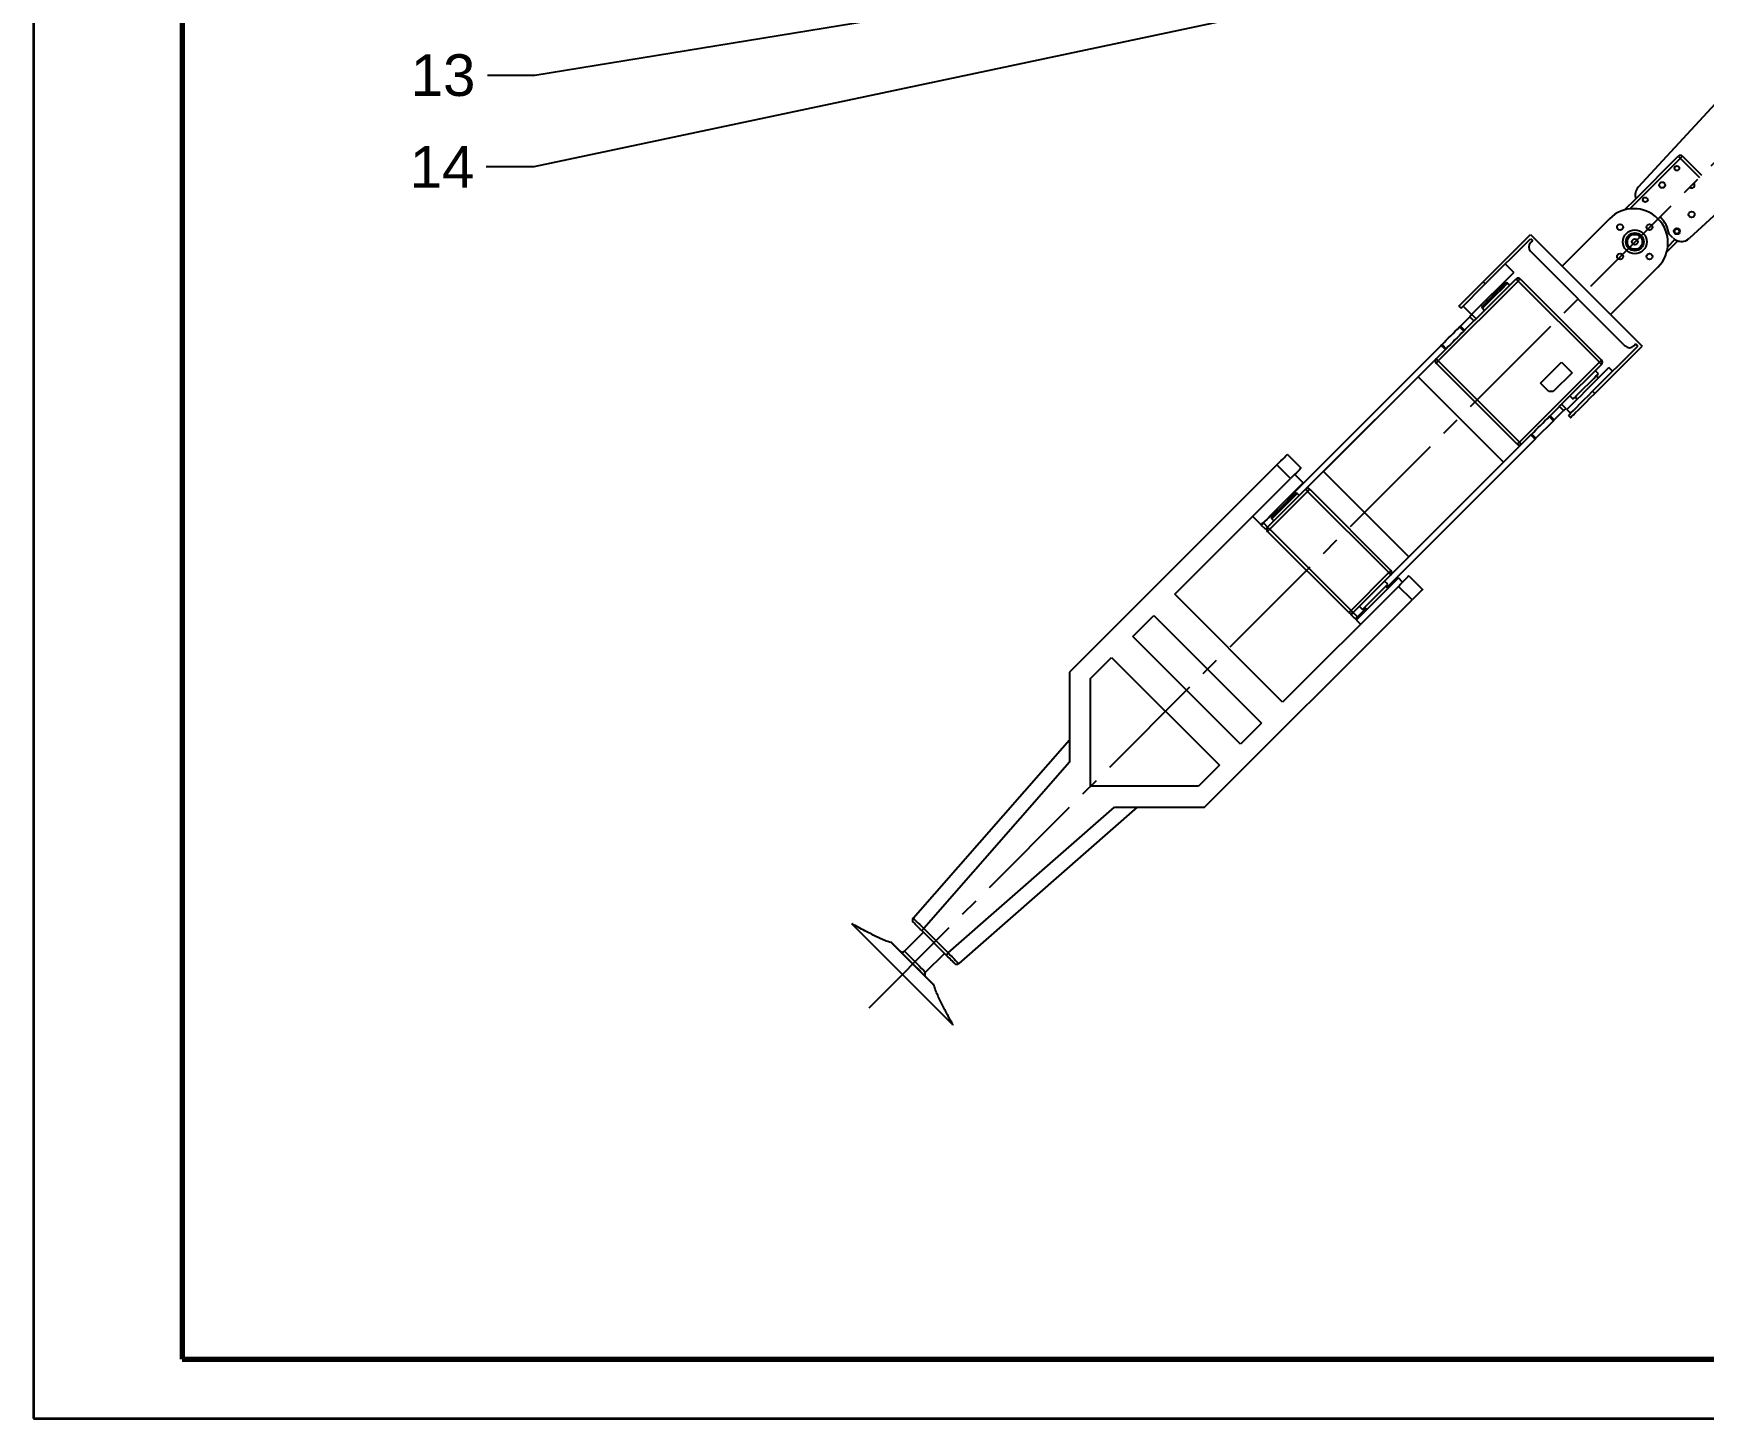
# Model space of a CAD drawing. Header units: millimetres. Extents: x 12 to 853, y 14 to 608.
# Drawn here: x 12 to 292.5, y 13.6 to 246.3 of the extents above; entities that cross this region are included whole.
import ezdxf
from ezdxf import colors
from ezdxf.entities.mleader import LeaderData, LeaderLine
from ezdxf.math import Vec2, Vec3

# ---------------------------------------------------------------- set-up
doc = ezdxf.new("R2010")
doc.units = ezdxf.units.MM
doc.linetypes.add('CENTER2', pattern=[28.575, 19.05, -3.175, 3.175, -3.175])
doc.layers.add('中心线', color=10, linetype='CENTER2')
doc.layers.add('标注', color=255, linetype='Continuous')
doc.styles.get("Standard").update_dxf_attribs({"font": 'arial.ttf'})

# ---------------------------------------------------------------- blocks, each defined once
blk = doc.blocks.new('_DotSmall')
at = {"color": 0, "linetype": 'ByBlock', "const_width": 0.5}
blk.add_lwpolyline([(-0.0625, 0, 1), (0.0625, 0, 1)], format="xyb", close=True, dxfattribs=at)

msp = doc.modelspace()

# ---------------------------------------------------------------- linework, layer by layer
at = {"color": 0, "lineweight": 35}
for p, q in [((12.04, 607.56), (12.04, 13.56)), ((12.04, 13.56), (853.04, 13.56))]:
    msp.add_line(p, q, dxfattribs=at)
at = {"color": 0, "lineweight": 70}
for p, q in [((37.04, 597.56), (37.04, 23.56)), ((37.04, 23.56), (843.04, 23.56))]:
    msp.add_line(p, q, dxfattribs=at)
at = {"color": 7, "linetype": 'Continuous', "lineweight": 25}
for p, q in [((297.24, 237.43), (281.57, 220.46)), ((307.14, 227.53), (290.17, 211.87)), ((279.27, 216.64), (281.13, 218.5)), ((276.73, 215.16), (268.78, 207.2)), ((255.52, 204.55), (263.47, 212.51)), ((255.87, 204.2), (263.47, 211.8)), ((263.47, 212.51), (268.78, 207.2)), ((263.47, 211.8), (263.83, 211.45)), ((263.47, 211.09), (263.83, 211.45)), ((288.21, 211.43), (286.34, 209.57)), ((287.39, 211.92), (286.75, 212.57)), ((263.47, 209.68), (279.38, 193.77)), ((260.65, 206.14), (253.57, 199.07)), ((254.32, 198.33), (261.03, 205.05)), ((260.65, 206.14), (259.23, 207.56)), ((261.74, 205.05), (275.39, 191.4)), ((276.91, 199.07), (268.78, 207.2)), ((276.91, 199.07), (284.86, 207.03)), ((261.39, 204.69), (247.95, 191.26)), ((251.81, 200.13), (255.87, 204.2)), ((255.87, 204.2), (255.52, 204.55)), ((258.38, 203.46), (258.17, 203.67)), ((259.97, 203.99), (259.62, 204.34)), ((275.04, 191.05), (261.39, 204.69)), ((251.45, 200.49), (251.81, 200.13)), ((252.16, 200.49), (253.57, 199.07)), ((255.38, 200.1), (255.73, 199.74)), ((256.05, 201.55), (256.26, 201.34)), ((252.25, 196.27), (251.55, 196.97)), ((253.26, 198.68), (251.69, 197.12)), ((251.69, 197.12), (252.4, 196.41)), ((253.96, 197.98), (252.4, 196.41)), ((253.96, 197.98), (253.26, 198.68)), ((253.61, 199.04), (254.32, 198.33)), ((276.91, 199.07), (282.21, 193.77)), ((248.45, 193.88), (223.41, 168.84)), ((249.16, 193.17), (248.45, 193.88)), ((248.6, 194.03), (249.31, 193.32)), ((273.9, 186.17), (281.51, 193.77)), ((274.26, 185.81), (282.21, 193.77)), ((281.15, 194.12), (280.8, 193.77)), ((281.15, 194.12), (281.51, 193.77)), ((249.16, 193.17), (225.68, 169.69)), ((261.25, 177.26), (247.6, 190.91)), ((247.95, 191.26), (261.6, 177.61)), ((261.6, 177.61), (275.04, 191.05)), ((265.14, 187.51), (268.67, 191.05)), ((268.67, 191.05), (270.44, 189.28)), ((244.59, 188.61), (228.68, 172.7)), ((258.95, 174.25), (244.59, 188.61)), ((270.44, 189.28), (267.26, 186.1)), ((275.39, 190.69), (268.67, 183.98)), ((274.86, 189.1), (274.33, 189.63)), ((274.86, 188.4), (274.51, 188.75)), ((277.26, 189.53), (276.63, 190.16)), ((266.55, 186.1), (265.14, 187.51)), ((267.26, 186.1), (266.55, 186.1)), ((270.09, 185.39), (270.62, 184.86)), ((270.97, 185.21), (271.32, 184.86)), ((273.9, 186.17), (274.26, 185.81)), ((268.32, 183.62), (266.76, 182.06)), ((269.02, 182.91), (267.46, 181.35)), ((269.02, 182.91), (268.32, 183.62)), ((268.67, 183.98), (269.38, 183.27)), ((269.38, 183.27), (269.02, 182.91)), ((269.56, 183.09), (270.19, 182.46)), ((267.32, 181.21), (264.37, 178.26)), ((267.32, 181.21), (266.61, 181.91)), ((266.76, 182.06), (267.46, 181.35)), ((267.46, 181.35), (267.32, 181.21)), ((269.84, 182.1), (270.19, 181.75)), ((264.22, 178.11), (239.33, 153.22)), ((263.52, 178.82), (240.03, 155.34)), ((264.22, 178.11), (263.52, 178.82)), ((263.66, 178.97), (264.37, 178.26)), ((264.37, 178.26), (264.22, 178.11)), ((222.64, 175.56), (224.94, 173.26)), ((243.04, 158.34), (258.95, 174.25)), ((220.87, 173.79), (186.05, 138.97)), ((203.72, 152.05), (223.17, 171.5)), ((223.17, 171.5), (220.87, 173.79)), ((225.29, 170.79), (223.88, 172.2)), ((228.68, 172.7), (243.04, 158.34)), ((219.32, 163.33), (225.68, 169.69)), ((226.03, 169.34), (219.67, 162.97)), ((223.03, 168.1), (222.82, 168.31)), ((224.62, 168.63), (224.27, 168.98)), ((239.68, 155.69), (226.03, 169.34)), ((226.39, 169.69), (240.03, 156.04)), ((220.17, 165.6), (218.61, 164.04)), ((220.69, 166.19), (220.91, 165.98)), ((216.81, 165.13), (218.22, 163.72)), ((218.96, 162.97), (218.25, 163.68)), ((218.61, 164.04), (219.32, 163.33)), ((219.67, 162.97), (233.32, 149.33)), ((220.02, 164.74), (220.38, 164.39)), ((232.96, 148.97), (219.32, 162.62)), ((233.32, 149.33), (239.68, 155.69)), ((240.03, 155.34), (233.67, 148.97)), ((239.5, 153.75), (238.97, 154.28)), ((241.98, 154.1), (241.27, 154.81)), ((243.04, 155.16), (245.34, 152.86)), ((221.83, 133.95), (203.72, 152.05)), ((241.27, 153.39), (221.83, 133.95)), ((239.5, 153.04), (239.15, 153.39)), ((243.57, 151.1), (241.27, 153.39)), ((208.74, 116.27), (243.57, 151.1)), ((233.67, 148.97), (234.38, 148.27)), ((235.79, 149.68), (234.38, 148.27)), ((234.73, 150.03), (235.26, 149.5)), ((235.61, 149.86), (235.97, 149.5)), ((196.65, 144.98), (200.19, 148.51)), ((200.19, 148.51), (218.29, 130.41)), ((234.02, 147.91), (233.32, 148.62)), ((234.2, 147.74), (234.91, 147.03)), ((214.75, 126.88), (196.65, 144.98)), ((189.58, 137.91), (193.12, 141.44)), ((193.12, 141.44), (211.22, 123.34)), ((186.05, 138.97), (186.05, 123.83)), ((189.58, 119.81), (189.58, 137.91)), ((218.29, 130.41), (214.75, 126.88)), ((159.78, 97.65), (186.05, 127.62)), ((186.05, 123.83), (161.58, 95.91)), ((211.22, 123.34), (207.68, 119.81)), ((207.68, 119.81), (189.58, 119.81)), ((165.68, 91.8), (193.6, 116.27)), ((197.4, 116.27), (167.43, 90.01)), ((193.6, 116.27), (208.74, 116.27)), ((165.33, 91.45), (161.22, 95.55)), ((161.58, 95.91), (165.68, 91.8)), ((161.51, 95.27), (158.33, 92.09)), ((161.86, 88.55), (165.04, 91.73)), ((165.33, 91.45), (165.68, 91.8))]:
    msp.add_line(p, q, dxfattribs=at)
at = {"color": 8, "linetype": 'Continuous', "lineweight": 25}
for p, q in [((223.44, 168.51), (223.26, 168.69)), ((223.41, 168.84), (223.59, 168.66)), ((220.35, 165.42), (220.17, 165.6)), ((220.32, 165.74), (220.49, 165.57)), ((163.31, 86.3), (156.07, 93.53))]:
    msp.add_line(p, q, dxfattribs=at)
at = {"color": 7, "linetype": 'Continuous', "lineweight": 25, "flags": 128}
for points in [[(261.39, 204.69), (261.32, 204.76), (261.25, 204.83), (261.19, 204.89), (261.14, 204.94), (261.09, 204.99), (261.06, 205.02), (261.04, 205.04), (261.03, 205.05)], [(261.39, 204.69), (261.46, 204.76), (261.52, 204.83), (261.58, 204.89), (261.64, 204.94), (261.68, 204.99), (261.71, 205.02), (261.73, 205.04), (261.74, 205.05)], [(251.45, 200.49), (251.47, 200.5), (251.61, 200.64), (251.88, 200.91), (252.27, 201.31), (252.78, 201.81), (253.38, 202.41), (254.05, 203.08), (254.77, 203.81), (255.52, 204.55)], [(255.38, 200.45), (255.44, 200.52), (255.64, 200.71), (255.95, 201.02), (256.35, 201.42), (256.82, 201.89), (257.32, 202.4), (257.83, 202.9), (258.29, 203.37), (258.7, 203.77), (259.01, 204.08), (259.2, 204.27), (259.27, 204.34), (259.27, 204.34)], [(248.6, 194.03), (248.95, 194.38), (249.32, 194.75), (249.7, 195.12), (250.07, 195.5), (250.45, 195.88), (250.83, 196.26), (251.19, 196.62), (251.55, 196.97)], [(251.55, 196.97), (251.56, 196.99), (251.58, 197.01), (251.6, 197.03), (251.62, 197.05), (251.64, 197.06), (251.66, 197.08), (251.68, 197.1), (251.69, 197.12)], [(252.4, 196.41), (252.38, 196.4), (252.36, 196.38), (252.35, 196.36), (252.33, 196.34), (252.31, 196.32), (252.29, 196.3), (252.27, 196.28), (252.25, 196.27)], [(253.26, 198.68), (253.33, 198.75), (253.39, 198.82), (253.45, 198.88), (253.51, 198.93), (253.55, 198.98), (253.58, 199.01), (253.6, 199.03), (253.61, 199.04)], [(254.32, 198.33), (254.31, 198.32), (254.29, 198.3), (254.26, 198.27), (254.21, 198.23), (254.16, 198.17), (254.1, 198.11), (254.03, 198.05), (253.96, 197.98)], [(248.45, 193.88), (248.47, 193.9), (248.49, 193.92), (248.51, 193.94), (248.53, 193.96), (248.55, 193.98), (248.57, 193.99), (248.58, 194.01), (248.6, 194.03)], [(252.25, 196.27), (251.9, 195.91), (251.54, 195.55), (251.16, 195.17), (250.78, 194.79), (250.4, 194.42), (250.03, 194.04), (249.66, 193.67), (249.31, 193.32)], [(247.95, 191.26), (247.88, 191.33), (247.82, 191.39), (247.76, 191.46), (247.7, 191.51), (247.66, 191.55), (247.63, 191.59), (247.61, 191.61), (247.6, 191.61)], [(247.6, 190.91), (247.61, 190.91), (247.63, 190.93), (247.66, 190.96), (247.7, 191.01), (247.76, 191.06), (247.82, 191.12), (247.88, 191.19), (247.95, 191.26)], [(249.31, 193.32), (249.29, 193.3), (249.27, 193.29), (249.26, 193.27), (249.24, 193.25), (249.22, 193.23), (249.2, 193.21), (249.18, 193.19), (249.16, 193.17)], [(275.04, 191.05), (275.1, 191.12), (275.17, 191.18), (275.23, 191.24), (275.29, 191.3), (275.33, 191.34), (275.36, 191.37), (275.38, 191.39), (275.39, 191.4)], [(275.39, 190.69), (275.38, 190.7), (275.36, 190.72), (275.33, 190.75), (275.29, 190.8), (275.23, 190.85), (275.17, 190.91), (275.1, 190.98), (275.04, 191.05)], [(269.56, 183.09), (269.57, 183.11), (269.7, 183.24), (269.95, 183.49), (270.32, 183.86), (270.79, 184.32), (271.33, 184.87), (271.95, 185.48), (272.6, 186.14), (273.27, 186.81), (273.94, 187.47), (274.57, 188.11), (275.15, 188.69), (275.66, 189.2), (276.07, 189.61), (276.38, 189.91), (276.56, 190.1), (276.63, 190.16)], [(270.62, 184.86), (270.68, 184.93), (270.88, 185.12), (271.19, 185.43), (271.6, 185.84), (272.08, 186.33), (272.6, 186.85), (273.13, 187.38), (273.64, 187.88), (274.09, 188.33), (274.45, 188.7), (274.71, 188.95), (274.84, 189.09), (274.86, 189.1)], [(269.84, 182.1), (269.86, 182.12), (269.99, 182.26), (270.26, 182.53), (270.66, 182.92), (271.16, 183.43), (271.76, 184.03), (272.44, 184.7), (273.16, 185.42), (273.9, 186.17)], [(270.19, 181.75), (270.21, 181.77), (270.35, 181.9), (270.62, 182.17), (271.01, 182.57), (271.52, 183.07), (272.12, 183.67), (272.79, 184.35), (273.51, 185.07), (274.26, 185.81)], [(268.32, 183.62), (268.39, 183.69), (268.45, 183.76), (268.51, 183.82), (268.57, 183.87), (268.61, 183.92), (268.64, 183.95), (268.66, 183.97), (268.67, 183.98)], [(263.66, 178.97), (264.02, 179.32), (264.38, 179.69), (264.76, 180.06), (265.14, 180.44), (265.51, 180.82), (265.89, 181.19), (266.26, 181.56), (266.61, 181.91)], [(266.61, 181.91), (266.63, 181.93), (266.64, 181.95), (266.66, 181.97), (266.68, 181.98), (266.7, 182), (266.72, 182.02), (266.74, 182.04), (266.76, 182.06)], [(261.25, 177.26), (261.25, 177.26), (261.27, 177.29), (261.31, 177.32), (261.35, 177.36), (261.4, 177.42), (261.47, 177.48), (261.53, 177.54), (261.6, 177.61)], [(261.95, 177.26), (261.95, 177.26), (261.93, 177.29), (261.89, 177.32), (261.85, 177.36), (261.8, 177.42), (261.74, 177.48), (261.67, 177.54), (261.6, 177.61)], [(263.52, 178.82), (263.53, 178.84), (263.55, 178.86), (263.57, 178.88), (263.59, 178.9), (263.61, 178.91), (263.63, 178.93), (263.65, 178.95), (263.66, 178.97)], [(220.87, 173.79), (221.22, 174.14), (221.55, 174.47), (221.85, 174.78), (222.12, 175.04), (222.34, 175.26), (222.5, 175.43), (222.6, 175.53), (222.64, 175.56)], [(224.94, 173.26), (224.9, 173.23), (224.8, 173.13), (224.64, 172.97), (224.42, 172.75), (224.15, 172.48), (223.85, 172.17), (223.51, 171.84), (223.17, 171.5)], [(224.08, 169.58), (223.53, 169.03), (222.92, 168.42), (222.27, 167.77), (221.6, 167.1), (220.93, 166.43), (220.3, 165.8), (219.72, 165.21), (219.21, 164.7), (218.79, 164.29), (218.48, 163.98), (218.29, 163.78), (218.22, 163.72), (218.22, 163.72)], [(220.02, 165.1), (220.09, 165.16), (220.28, 165.36), (220.59, 165.67), (220.99, 166.07), (221.46, 166.54), (221.97, 167.04), (222.47, 167.54), (222.94, 168.01), (223.34, 168.42), (223.65, 168.72), (223.85, 168.92), (223.91, 168.98), (223.91, 168.98)], [(223.26, 168.69), (222.91, 168.34), (222.85, 168.28)], [(223.26, 168.69), (223.28, 168.71), (223.3, 168.73), (223.32, 168.74), (223.34, 168.76), (223.35, 168.78), (223.37, 168.8), (223.39, 168.82), (223.41, 168.84)], [(225.29, 170.79), (225.28, 170.77), (225.15, 170.65), (224.9, 170.4), (224.54, 170.04), (224.08, 169.58)], [(225.68, 169.69), (225.69, 169.69), (225.71, 169.67), (225.74, 169.63), (225.78, 169.59), (225.84, 169.53), (225.9, 169.47), (225.96, 169.41), (226.03, 169.34)], [(226.03, 169.34), (226.1, 169.41), (226.17, 169.47), (226.23, 169.53), (226.28, 169.59), (226.33, 169.63), (226.36, 169.67), (226.38, 169.69), (226.39, 169.69)], [(220.17, 165.6), (220.19, 165.62), (220.21, 165.63), (220.23, 165.65), (220.25, 165.67), (220.26, 165.69), (220.28, 165.71), (220.3, 165.73), (220.32, 165.74)], [(220.73, 166.16), (220.67, 166.1), (220.32, 165.74)], [(218.25, 163.68), (218.26, 163.69), (218.28, 163.71), (218.31, 163.74), (218.36, 163.79), (218.41, 163.84), (218.47, 163.9), (218.54, 163.97), (218.61, 164.04)], [(219.32, 163.33), (219.25, 163.26), (219.18, 163.19), (219.12, 163.13), (219.07, 163.08), (219.02, 163.03), (218.99, 163), (218.97, 162.98), (218.96, 162.97)], [(219.67, 162.97), (219.6, 163.04), (219.53, 163.11), (219.47, 163.17), (219.42, 163.22), (219.37, 163.27), (219.34, 163.3), (219.32, 163.32), (219.32, 163.33)], [(219.32, 162.62), (219.32, 162.63), (219.34, 162.65), (219.37, 162.68), (219.42, 162.72), (219.47, 162.78), (219.53, 162.84), (219.6, 162.91), (219.67, 162.97)], [(234.2, 147.74), (234.2, 147.74), (234.3, 147.84), (234.53, 148.06), (234.86, 148.4), (235.31, 148.84), (235.84, 149.37), (236.43, 149.97), (237.08, 150.62), (237.75, 151.29), (238.42, 151.95), (239.06, 152.6), (239.66, 153.19), (240.19, 153.72), (240.62, 154.16), (240.96, 154.49), (241.17, 154.71), (241.27, 154.8), (241.27, 154.81)], [(239.68, 155.69), (239.75, 155.76), (239.82, 155.83), (239.88, 155.89), (239.93, 155.94), (239.97, 155.99), (240.01, 156.02), (240.03, 156.04), (240.03, 156.04)], [(239.68, 155.69), (239.75, 155.62), (239.82, 155.56), (239.88, 155.49), (239.93, 155.44), (239.97, 155.4), (240.01, 155.36), (240.03, 155.34), (240.03, 155.34)], [(241.27, 153.39), (241.62, 153.74), (241.95, 154.07), (242.25, 154.38), (242.52, 154.64), (242.74, 154.86), (242.9, 155.03), (243, 155.13), (243.04, 155.16)], [(235.26, 149.5), (235.3, 149.54), (235.46, 149.71), (235.75, 149.99), (236.14, 150.38), (236.6, 150.84), (237.12, 151.36), (237.65, 151.89), (238.16, 152.41), (238.63, 152.87), (239.02, 153.26), (239.3, 153.54), (239.47, 153.71), (239.5, 153.75)], [(245.34, 152.86), (245.3, 152.83), (245.2, 152.73), (245.04, 152.57), (244.82, 152.35), (244.55, 152.08), (244.25, 151.77), (243.91, 151.44), (243.57, 151.1)], [(232.96, 148.97), (232.97, 148.98), (232.99, 149), (233.02, 149.03), (233.07, 149.08), (233.12, 149.13), (233.18, 149.19), (233.25, 149.26), (233.32, 149.33)], [(233.67, 148.97), (233.66, 148.98), (233.64, 149), (233.61, 149.03), (233.57, 149.08), (233.51, 149.13), (233.45, 149.19), (233.39, 149.26), (233.32, 149.33)], [(233.32, 148.62), (233.32, 148.63), (233.34, 148.65), (233.38, 148.68), (233.42, 148.72), (233.47, 148.78), (233.53, 148.84), (233.6, 148.9), (233.67, 148.97)], [(234.38, 148.27), (234.31, 148.2), (234.24, 148.13), (234.18, 148.07), (234.13, 148.02), (234.08, 147.97), (234.05, 147.94), (234.03, 147.92), (234.02, 147.91)], [(166.46, 79.71), (166.47, 79.71), (166.3, 79.87), (165.82, 80.35), (165.03, 81.14), (163.98, 82.19), (162.69, 83.48), (161.22, 84.95), (159.63, 86.54), (157.97, 88.2), (156.32, 89.85), (154.72, 91.45), (153.26, 92.92), (151.97, 94.2), (150.91, 95.26), (150.13, 96.04), (149.64, 96.53), (149.49, 96.68)], [(159.78, 97.65), (159.82, 97.62), (159.92, 97.52), (160.09, 97.36), (160.31, 97.14), (160.58, 96.88), (160.89, 96.58), (161.23, 96.25), (161.58, 95.91)], [(161.22, 95.55), (160.98, 95.8), (160.74, 96.04), (160.52, 96.26), (160.31, 96.46), (160.14, 96.64), (160, 96.78), (159.89, 96.89), (159.83, 96.95), (159.81, 96.97)], [(161.22, 95.55), (161.23, 95.56), (161.25, 95.58), (161.28, 95.61), (161.33, 95.66), (161.38, 95.71), (161.44, 95.77), (161.51, 95.84), (161.58, 95.91)], [(156.31, 93.4), (156.35, 93.36), (156.5, 93.21), (156.77, 92.94), (157.15, 92.56), (157.62, 92.09), (158.17, 91.54), (158.78, 90.93), (159.42, 90.29), (160.07, 89.64), (160.71, 89), (161.31, 88.39), (161.86, 87.85), (162.33, 87.37), (162.71, 87), (162.98, 86.72), (163.14, 86.57), (163.17, 86.54)], [(166.75, 90.03), (166.72, 90.06), (166.64, 90.14), (166.51, 90.27), (166.33, 90.45), (166.12, 90.66), (165.87, 90.91), (165.61, 91.17), (165.33, 91.45)], [(165.68, 91.8), (166.02, 91.45), (166.35, 91.12), (166.65, 90.81), (166.92, 90.53), (167.14, 90.31), (167.3, 90.15), (167.4, 90.04), (167.43, 90.01)]]:
    msp.add_lwpolyline(points, dxfattribs=at)
at = {"color": 8, "linetype": 'Continuous', "lineweight": 25, "flags": 128}
for points in [[(259.62, 204.34), (259.6, 204.32), (259.47, 204.19), (259.22, 203.94), (258.85, 203.57), (258.4, 203.12), (257.9, 202.62), (257.37, 202.09), (256.84, 201.56), (256.36, 201.08), (255.95, 200.67), (255.64, 200.36), (255.44, 200.16), (255.38, 200.1)], [(224.27, 168.98), (224.23, 168.95), (224.06, 168.78), (223.78, 168.5), (223.39, 168.11), (222.92, 167.64), (222.41, 167.13), (221.88, 166.6), (221.36, 166.08), (220.9, 165.62), (220.51, 165.23), (220.22, 164.94), (220.06, 164.78), (220.02, 164.74)], [(158.33, 92.09), (158.33, 92.08), (158.43, 91.99), (158.65, 91.76), (158.98, 91.43), (159.39, 91.02), (159.85, 90.56), (160.34, 90.08), (160.8, 89.62), (161.21, 89.2), (161.54, 88.88), (161.76, 88.65), (161.86, 88.56), (161.86, 88.55)]]:
    msp.add_lwpolyline(points, dxfattribs=at)
at = {"color": 7, "linetype": 'Continuous', "lineweight": 25}
for centre, radius in [((288.05, 223.64), 0.4), ((282.74, 218.34), 0.4), ((290.52, 215.87), 0.5), ((278.5, 213.74), 0.5), ((280.98, 211.27), 2), ((283.45, 213.74), 0.5), ((288.05, 213.04), 0.4), ((280.98, 211.27), 1.5), ((280.98, 211.27), 1.25), ((278.5, 208.8), 0.5), ((283.45, 208.8), 0.5)]:
    msp.add_circle(centre, radius, dxfattribs=at)
at = {"color": 7, "linetype": 'Continuous'}
for centre in [(285.57, 220.82), (290.52, 215.87), (280.98, 211.27)]:
    msp.add_circle(centre, 0.5, dxfattribs=at)
at = {"color": 7, "linetype": 'Continuous', "lineweight": 25}
for centre, radius, start, end in [((283.04, 219.1), 2, 137.2906, 197.5613), ((283.04, 219.1), 2, 137.2906, 197.5613), ((290.52, 220.82), 0.5, 231.6396, 38.3556), ((280.8, 211.09), 5.75, 315, 135), ((281.33, 211.62), 5.5, 9.9032, 44.4008), ((264.18, 210.39), 1, 135, 225), ((288.81, 213.34), 2, 225, 312.7094), ((288.81, 213.34), 2, 252.4388, 312.7094), ((261.39, 204.69), 0.5, 45, 135), ((259.44, 204.16), 0.25, 45, 135), ((255.55, 200.27), 0.25, 135, 225), ((280.09, 194.48), 1, 225, 315), ((247.95, 191.26), 0.5, 135, 225), ((275.04, 191.05), 0.5, 315, 45), ((261.6, 177.61), 0.5, 225, 315), ((224.09, 168.81), 0.25, 45, 135), ((226.03, 169.34), 0.5, 45, 135), ((219.67, 162.97), 0.5, 135, 225), ((220.2, 164.92), 0.25, 135, 225), ((239.68, 155.69), 0.5, 315, 45), ((233.32, 149.33), 0.5, 225, 315), ((160.16, 97.32), 0.5, 138.7692, 225), ((155.96, 93.04), 0.5, 45, 76.9398), ((157.97, 92.44), 0.5, 225, 315), ((167.1, 90.39), 0.5, 225, 311.2308), ((162.22, 88.2), 0.5, 135, 225), ((162.82, 86.18), 0.5, 13.0602, 45)]:
    msp.add_arc(centre, radius, start, end, dxfattribs=at)
at = {"color": 7, "linetype": 'Continuous'}
msp.add_arc((290.52, 220.82), 0.5, 231.6396, 38.3556, dxfattribs=at)
at = {"color": 7, "linetype": 'Continuous', "lineweight": 25}
for points, knots in [([(156.07, 93.53), (155.71, 93.64), (154.84, 93.92), (153.39, 94.64), (151.55, 95.57), (150.21, 96.3), (149.48, 96.69)], [0, 0, 0, 0, 0.15308, 0.376176, 0.661043, 1, 1, 1, 1]), ([(166.47, 79.71), (166.19, 80.21), (165.62, 81.27), (164.76, 82.91), (164.04, 84.36), (163.54, 85.5), (163.38, 86.04), (163.31, 86.3)], [0, 0, 0, 0, 0.23283, 0.491452, 0.75846, 0.885332, 1, 1, 1, 1])]:
    msp.add_open_spline(points, degree=3, knots=knots, dxfattribs=at)
at = {"layer": '中心线', "linetype": 'CENTER2'}
msp.add_line((307.24, 237.45), (151.99, 82.21), dxfattribs=at)
at = {"layer": '标注'}
for p, q in [((280.15, 216.81), (288.99, 225.65)), ((281.13, 218.5), (288.28, 225.65)), ((288.28, 225.65), (291.86, 222.07)), ((292.21, 222.43), (288.99, 225.65)), ((286.51, 210.44), (287.72, 211.66))]:
    msp.add_line(p, q, dxfattribs=at)
msp.add_circle((288.05, 213.04), 0.5, dxfattribs=at)
msp.add_arc((288.64, 225.3), 0.5, 45, 135, dxfattribs=at)

# ---------------------------------------------------------------- leaders
ml = msp.add_multileader_mtext('Standard', dxfattribs=at)
ml.set_content('13', color=256)
ml.set_leader_properties()
ml.set_arrow_properties(name='DOTSMALL')
ml.build(insert=Vec2(0, 0))
ctx = ml.context
ctx.base_point, ctx.char_height, ctx.plane_origin = Vec3(74.9, 239.22), 7, Vec3(320.36, 275.84)
ctx.text_align_type = 2
notes = []
notes.append((ctx, [(0, (1, 1, 0), (96.27, 239.22), (-1, 0), 8, [(0, [(320.36, 275.84)], 0, [])])]))
ctx.mtext.insert, ctx.mtext.alignment, ctx.mtext.flow_direction = Vec3(86.27, 242.78), 3, 5
ml = msp.add_multileader_mtext('Standard', dxfattribs=at)
ml.set_content('14', color=256)
ml.set_leader_properties()
ml.set_arrow_properties(name='DOTSMALL')
ml.build(insert=Vec2(0, 0))
ctx = ml.context
ctx.base_point, ctx.char_height, ctx.plane_origin = Vec3(74.76, 223.85), 7, Vec3(330.57, 273.55)
ctx.text_align_type = 2
notes.append((ctx, [(0, (1, 1, 0), (96.1, 223.85), (-1, 0), 8, [(0, [(330.57, 273.55)], 0, [])])]))
ctx.mtext.insert, ctx.mtext.alignment, ctx.mtext.flow_direction = Vec3(86.1, 227.35), 3, 5
for ctx, leaders in notes:
    for number, flags, end, landing, length, lines in leaders:
        leader = LeaderData()
        leader.index, (leader.has_last_leader_line, leader.has_dogleg_vector, leader.attachment_direction) = number, flags
        leader.last_leader_point, leader.dogleg_vector, leader.dogleg_length = Vec3(end), Vec3(landing), length
        for number, points, colour, breaks in lines:
            line = LeaderLine()
            line.index, line.vertices, line.color, line.breaks = number, Vec3.list(points), colors.encode_raw_color(colour), breaks
            leader.lines.append(line)
        ctx.leaders.append(leader)

doc.saveas('drawing.dxf')
